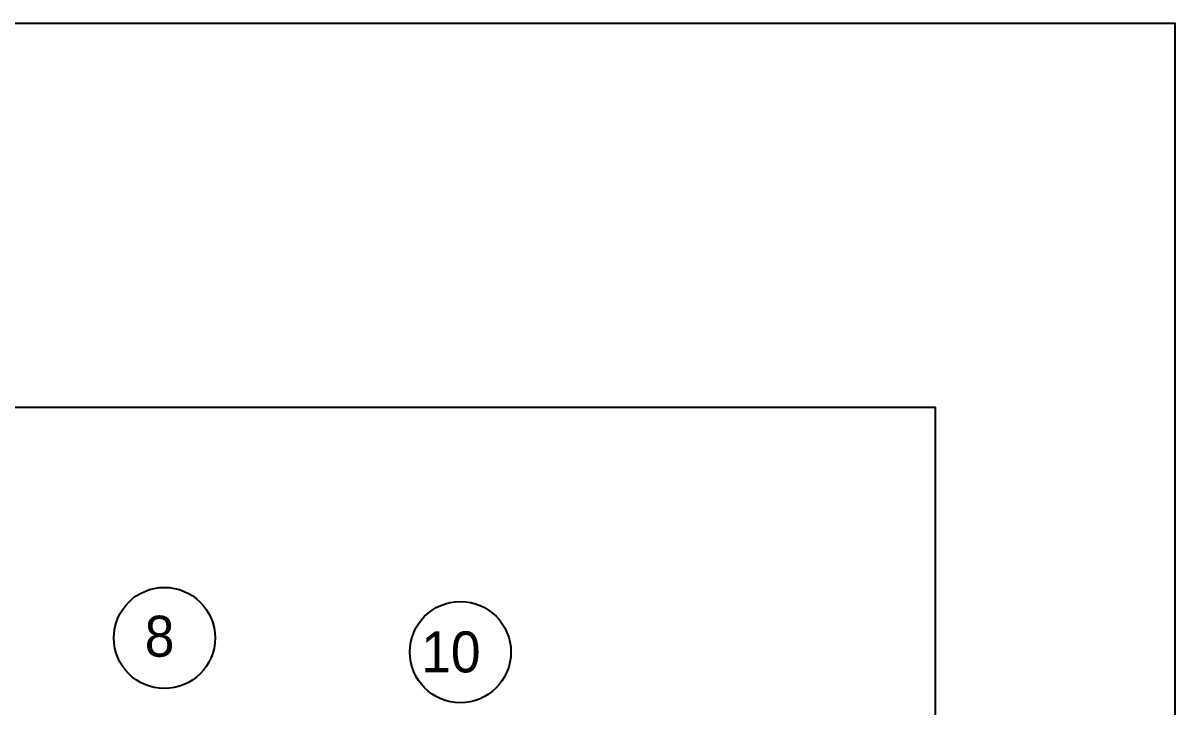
# Model space of a CAD drawing. Header units: millimetres. Extents: x 10903 to 284569, y 2319 to 62017.
# Drawn here: x 147765 to 153128, y 9185 to 12366 of the extents above; entities that cross this region are included whole.
import ezdxf

# ---------------------------------------------------------------- set-up
doc = ezdxf.new("R2010")
doc.units = ezdxf.units.MM
doc.layers.add('UTIL-RO', color=4, linetype='Continuous')
doc.layers.add('장비', color=8, linetype='Continuous')
doc.styles.add('울릉도B', font='HYWULM.TTF')

# ---------------------------------------------------------------- blocks, each defined once
blk = doc.blocks.new('RO SYSTEM')
at = {"color": 1}
for centre in [(921.9, -775.5), (1495.9, -802.9)]:
    blk.add_circle(centre, 98.1, dxfattribs=at)
at = {"layer": '장비', "color": 5}
for p in [(0, 1250), (3000, -1250)]:
    blk.add_line(p, (0, -1250), dxfattribs=at)
at = {"color": 1, "style": '울릉도B'}
for s, height, p in [('10', 79.35, (998.1, -736.2)), ('8', 79.4, (1534.3, -766.6))]:
    blk.add_text(s, height=height, rotation=180, dxfattribs=at).set_placement(p)

msp = doc.modelspace()

# ---------------------------------------------------------------- linework, layer by layer
at = {"layer": 'UTIL-RO', "linetype": 'Continuous', "lineweight": -3}
msp.add_lwpolyline([(128940.2, 12366.3), (153127.7, 12366.3), (153127.7, 3218.8), (128940.2, 3218.8)], close=True, dxfattribs=at)

# ---------------------------------------------------------------- block references
at = {"layer": '장비', "linetype": 'Continuous', "lineweight": -3, "xscale": 2.4, "yscale": 2.4, "zscale": 2.4, "rotation": 180}
msp.add_blockref('RO SYSTEM', (152013.7, 7578.5), dxfattribs=at)

doc.saveas('drawing.dxf')
